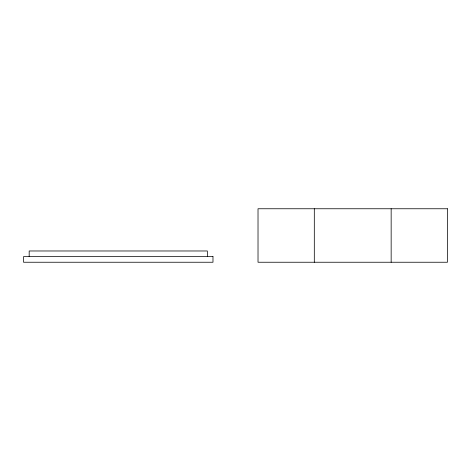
<?xml version="1.0" encoding="UTF-8"?>
<svg xmlns="http://www.w3.org/2000/svg" width="471" height="471" viewBox="0 0 471 471"><rect width="100%" height="100%" fill="white"/><g stroke="black" fill="none" stroke-linecap="round" stroke-linejoin="round"><path stroke-width="0.71" d="M391.154 208.759L391.154 262.241M314.31 208.759L314.31 262.241M207.352 256.613L207.352 250.978L29.178 250.978L29.178 256.613M447.45 208.759L258.02 208.759L258.02 262.241L447.45 262.241L447.45 208.759M212.98 256.613L23.55 256.613L23.55 262.241L212.98 262.241L212.98 256.613"/></g></svg>
